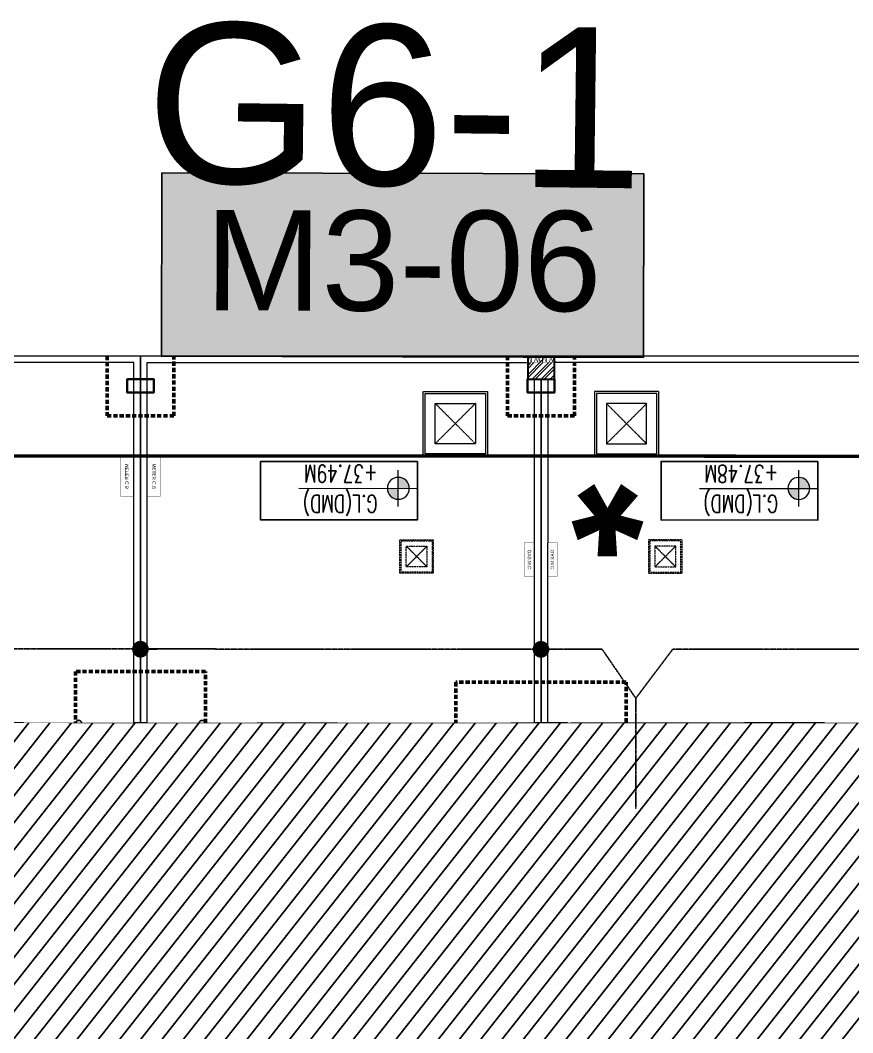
# Model space of a CAD drawing. Header units: centimetres. Extents: x -6122352 to 4157695, y -1694241 to 1947892.
# Drawn here: x 115409 to 127880, y -160902 to -145746 of the extents above; entities that cross this region are included whole.
import ezdxf
from ezdxf.enums import TextEntityAlignment as Align
from ezdxf.xclip import XClip

# ---------------------------------------------------------------- set-up
doc = ezdxf.new("R2010")
doc.units = ezdxf.units.CM
doc.header["$MEASUREMENT"] = 0
doc.header["$XCLIPFRAME"] = 2
for name, pattern in [('23585-XR-AR-END-SETTING OUT PLAN$0$HIDDEN', [0.375, 0.25, -0.125]), ('DASHED2', [0.375, 0.25, -0.125]), ('XR-AR-END-SETTING OUT PLAN$0$23261-XR-AR-SI-GF$0$HIDDEN', [0.375, 0.25, -0.125]), ('XR-AR-MID-SETTING OUT FOR MASTER$0$23585-XR-AR-MID-GROUND FLOOR$0$23261-XR-AR-SI-GF$0$HIDDEN', [0.375, 0.25, -0.125]), ('XR-AR-MID-SETTING OUT FOR MASTER$0$23585-XR-AR-MID-GROUND FLOOR$0$945-4P-1-101-GROUND FLOOR PLAN$0$XR-MIDDLE-GROUND FLOOR PLAN$0$HIDDEN', [9.525, 6.35, -3.175]), ('XR-AR-MID-SETTING OUT FOR MASTER$0$23585-XR-AR-MID-GROUND FLOOR$0$945-4P-1-101-GROUND FLOOR PLAN$0$XR-MIDDLE-GROUND FLOOR PLAN$0$HIDDEN2', [0.1875, 0.125, -0.0625])]:
    doc.linetypes.add(name, pattern=pattern)
doc.layers.add('08-Compound Wall-4', color=7, linetype='Continuous', lineweight=25, true_color=0xff4405)
for name, color, linetype, lineweight in [('23585-XR-AR-102-6P-GF$0$A-FLOR-XREF', 7, 'Continuous', 9), ('23585-XR-AR-DAMAC PLOT LIMITS$0$1-Mid units', 41, 'Continuous', 5), ('23585-XR-AR-END-SETTING OUT PLAN$0$A-FLOR-UNDR', 8, '23585-XR-AR-END-SETTING OUT PLAN$0$HIDDEN', 5), ('23585-XR-AR-MID-ANNO-GF$0$945-4P-1-101-GROUND FLOOR PLAN$0$XR-MIDDLE-GROUND FLOOR PLAN$0$XR-MIDDLE-GROUND FLOOR PLAN$0$-DR-RW', 6, 'Continuous', 5), ('23585-XR-AR-MID-ANNO-GF$0$945-4P-1-101-GROUND FLOOR PLAN$0$XR-MIDDLE-GROUND FLOOR PLAN$0$XR-MIDDLE-GROUND FLOOR PLAN$0$S-ANNO-TXT', 3, 'Continuous', 25), ('23585-XR-AR-WATER METER$0$A-WALL', 7, 'Continuous', 30), ('23585-XR-AR-WATER METER$0$A-WALL-PATT', 8, 'Continuous', 5), ('23585-XR-AR-WATER METER$0$XR-END-GROUND FLOOR PLAN$0$XR-END-GROUND FLOOR PLAN$0$A-FLOR-PATT_EXT', 8, 'Continuous', 5), ('23585-XR-AR-WATER METER$0$XR-END-GROUND FLOOR PLAN$0$XR-MIDDLE TYPE 2-GROUND FLOOR PLAN$0$XR-MIDDLE-GROUND FLOOR PLAN$0$-DR-RW', 6, 'Continuous', 5), ('23585-XR-AR-WATER METER$0$XR-END-GROUND FLOOR PLAN$0$XR-MIDDLE TYPE 2-GROUND FLOOR PLAN$0$XR-MIDDLE-GROUND FLOOR PLAN$0$S-ANNO-TXT', 3, 'Continuous', 25), ('@ Foundations', 4, 'DASHED2', 50), ('A-ANNO-TEXT', 3, 'Continuous', 25), ('XR-AR-MID-SETTING OUT FOR MASTER$0$23585-XR-AR-MID-GROUND FLOOR$0$$A-GLAZ-WNDO', 232, 'Continuous', 9), ('XR-AR-MID-SETTING OUT FOR MASTER$0$23585-XR-AR-MID-GROUND FLOOR$0$$A-WALL', 1, 'Continuous', 5), ('XR-AR-MID-SETTING OUT FOR MASTER$0$23585-XR-AR-MID-GROUND FLOOR$0$A-DOOR', 31, 'Continuous', 5), ('XR-AR-MID-SETTING OUT FOR MASTER$0$23585-XR-AR-MID-GROUND FLOOR$0$A-DOOR-FULL', 1, 'Continuous', 9), ('XR-AR-MID-SETTING OUT FOR MASTER$0$23585-XR-AR-MID-GROUND FLOOR$0$A-FLOR-OVHD', 9, 'XR-AR-MID-SETTING OUT FOR MASTER$0$23585-XR-AR-MID-GROUND FLOOR$0$23261-XR-AR-SI-GF$0$HIDDEN', 15), ('XR-AR-MID-SETTING OUT FOR MASTER$0$23585-XR-AR-MID-GROUND FLOOR$0$A-FLOR-PATT', 8, 'Continuous', 5), ('XR-AR-MID-SETTING OUT FOR MASTER$0$23585-XR-AR-MID-GROUND FLOOR$0$A-GLAZ-SILL', 8, 'Continuous', 5), ('XR-AR-MID-SETTING OUT FOR MASTER$0$23585-XR-AR-MID-GROUND FLOOR$0$A-GLAZ-WNDO', 232, 'Continuous', 9), ('XR-AR-MID-SETTING OUT FOR MASTER$0$23585-XR-AR-MID-GROUND FLOOR$0$A-WALL', 7, 'Continuous', 30), ('XR-AR-MID-SETTING OUT FOR MASTER$0$23585-XR-AR-MID-GROUND FLOOR$0$A-WALL-FNSH', 9, 'Continuous', 5), ('XR-AR-MID-SETTING OUT FOR MASTER$0$23585-XR-AR-MID-GROUND FLOOR$0$S-COLS', 51, 'Continuous', 40), ('XREF1$0$36-TAGLVL', 23, 'Continuous', 9)]:
    doc.layers.add(name, color=color, linetype=linetype, lineweight=lineweight)
for name, color, linetype in [('23585-XR-AR-BOUNDARY WALLS AND SETBACKS$0$setback', 7, 'XR-AR-END-SETTING OUT PLAN$0$23261-XR-AR-SI-GF$0$HIDDEN'), ('23585-XR-AR-MID-ANNO-GF$0$945-4P-1-101-GROUND FLOOR PLAN$0$XR-MIDDLE-GROUND FLOOR PLAN$0$XR-MIDDLE-GROUND FLOOR PLAN$0$-LPG-CABINET', 6, 'Continuous'), ('@MI-MEP', 7, 'Continuous'), ('@MI-REF LAYER', 7, 'Continuous'), ('B_TH_4', 7, 'Continuous'), ('XR-AR-MID-SETTING OUT FOR MASTER$0$23585-XR-AR-MID-GROUND FLOOR$0$A-Flor-Strs', 1, 'Continuous'), ('XR-AR-MID-SETTING OUT FOR MASTER$0$23585-XR-AR-MID-GROUND FLOOR$0$GS-HATCH-FLOOR TILE', 251, 'Continuous'), ('XREF1$0$S-LEVELS', 2, 'Continuous'), ('XREF1$0$TYPICAL NEW PROFILE', 3, 'Continuous')]:
    doc.layers.add(name, color=color, linetype=linetype)
doc.styles.add('23585-XR-AR-MALDIVE-3$0$Arial', font='arialbd.ttf')
doc.styles.add('23585-XR-AR-MID-ANNO-GF$0$SDC-TEXT', font='arial.ttf')
doc.styles.add('23585-XR-AR-WATER METER$0$XR-END-GROUND FLOOR PLAN$0$XR-MIDDLE TYPE 2-GROUND FLOOR PLAN$0$XR-MIDDLE-GROUND FLOOR PLAN$0$Arial_1', font='arial.ttf', dxfattribs={"height": 0.002951})
doc.styles.add('Arial', font='arialbd.ttf')
doc.styles.add('XR-MASTER PLAN MYKONOS WITH COORDINATES$0$MASTER PLAN (NICE 1-2)$0$Standard', font='arial.ttf')
doc.styles.add('XREF1$0$DLT_TEXT', font='romans.shx', dxfattribs={"width": 0.7})

# ---------------------------------------------------------------- blocks, each defined once
blk = doc.blocks.new('23585-XR-AR-BOUNDARY WALLS AND SETBACKS')
at = {"layer": '23585-XR-AR-BOUNDARY WALLS AND SETBACKS$0$setback', "ltscale": 40, "const_width": 0.05}
blk.add_lwpolyline([(496589.325, 2768858.303), (496574.947, 2768871.477), (496579.102, 2768876.011), (496583.155, 2768880.435), (496587.209, 2768884.859), (496591.262, 2768889.282), (496595.316, 2768893.706), (496599.469, 2768898.239), (496613.846, 2768885.065), (496609.693, 2768880.533), (496605.639, 2768876.109), (496601.586, 2768871.685), (496597.533, 2768867.261), (496593.479, 2768862.838), (496589.325, 2768858.303)], dxfattribs=at)
blk = doc.blocks.new('A$C9d9485f6')
at = {"layer": 'A-ANNO-TEXT', "rotation": 312.4881850805905}
blk.add_blockref('23585-XR-AR-BOUNDARY WALLS AND SETBACKS', (-2377088.535, -1504219.252), dxfattribs=at)
blk = doc.blocks.new('23585-XR-AR-DAMAC PLOT LIMITS')
at = {"layer": '23585-XR-AR-DAMAC PLOT LIMITS$0$1-Mid units', "color": 251, "true_color": 0x636466}
for points in [[(496603.798, 2768869.659), (496586.103, 2768885.872), (496590.156, 2768890.296), (496607.851, 2768874.082)], [(496599.745, 2768865.235), (496582.049, 2768881.448), (496586.103, 2768885.872), (496603.798, 2768869.659)], [(496595.691, 2768860.811), (496577.996, 2768877.024), (496582.049, 2768881.448), (496599.745, 2768865.235)]]:
    blk.add_lwpolyline(points, close=True, dxfattribs=at)
blk = doc.blocks.new('A$Cf093b529')
at = {"layer": 'A-ANNO-TEXT'}
blk.add_blockref('23585-XR-AR-DAMAC PLOT LIMITS', (-495391.99, -2768603.442), dxfattribs=at)
blk = doc.blocks.new('A$C55710cd0')
at = {"color": 1, "true_color": 0xeb0000, "const_width": 0.008}
blk.add_lwpolyline([(42.298, -24), (33.148, -24), (27.148, -24), (21.148, -24), (15.148, -24), (9.148, -24), (0.001, -24), (0, 0), (9.148, 0), (15.148, 0), (21.148, 0), (27.148, 0), (33.148, 0), (42.298, 0)], close=True, dxfattribs=at)
blk = doc.blocks.new('XR-AR-MID-SETTING OUT FOR MASTER$0$23585-XR-AR-MID-GROUND FLOOR$0$945-4P-1-101-GROUND FLOOR PLAN$0$XR-MIDDLE-CAR PARK HATCH')
at = {"layer": 'XR-AR-MID-SETTING OUT FOR MASTER$0$23585-XR-AR-MID-GROUND FLOOR$0$A-FLOR-PATT'}
blk.add_lwpolyline([(9250, 100), (9250, 5500), (15050, 5503), (15050, 100)], close=True, dxfattribs=at)
blk = doc.blocks.new('*U130')
for points in [[(91, 0), (41, 0), (41, 1021), (91, 1021)], [(0, 0), (38, 0), (38, -50), (50, -50), (50, -122), (0, -122)], [(1100, 0), (1062, 0), (1062, -50), (1050, -50), (1050, -122), (1100, -122)]]:
    blk.add_lwpolyline(points, close=True)
at = {"color": 8, "linetype": 'XR-AR-MID-SETTING OUT FOR MASTER$0$23585-XR-AR-MID-GROUND FLOOR$0$945-4P-1-101-GROUND FLOOR PLAN$0$XR-MIDDLE-GROUND FLOOR PLAN$0$HIDDEN2'}
blk.add_arc((41, 0), 1021, 0, 90, dxfattribs=at)
at = {"layer": 'XR-AR-MID-SETTING OUT FOR MASTER$0$23585-XR-AR-MID-GROUND FLOOR$0$A-GLAZ-SILL', "linetype": 'XR-AR-MID-SETTING OUT FOR MASTER$0$23585-XR-AR-MID-GROUND FLOOR$0$945-4P-1-101-GROUND FLOOR PLAN$0$XR-MIDDLE-GROUND FLOOR PLAN$0$HIDDEN2', "ltscale": 3}
blk.add_lwpolyline([(0, 0), (1100, 0), (1100, -122), (0, -122)], close=True, dxfattribs=at)
blk = doc.blocks.new('*U27')
for points in [[(91, 0), (41, 0), (41, 1021), (91, 1021)], [(0, 0), (38, 0), (38, -50), (50, -50), (50, -250), (0, -250)], [(1100, 0), (1062, 0), (1062, -50), (1050, -50), (1050, -250), (1100, -250)]]:
    blk.add_lwpolyline(points, close=True)
at = {"color": 8, "linetype": 'XR-AR-MID-SETTING OUT FOR MASTER$0$23585-XR-AR-MID-GROUND FLOOR$0$945-4P-1-101-GROUND FLOOR PLAN$0$XR-MIDDLE-GROUND FLOOR PLAN$0$HIDDEN2'}
blk.add_arc((41, 0), 1021, 0, 90, dxfattribs=at)
at = {"layer": 'XR-AR-MID-SETTING OUT FOR MASTER$0$23585-XR-AR-MID-GROUND FLOOR$0$A-GLAZ-SILL', "linetype": 'XR-AR-MID-SETTING OUT FOR MASTER$0$23585-XR-AR-MID-GROUND FLOOR$0$945-4P-1-101-GROUND FLOOR PLAN$0$XR-MIDDLE-GROUND FLOOR PLAN$0$HIDDEN2', "ltscale": 3}
blk.add_lwpolyline([(0, 0), (1100, 0), (1100, -250), (0, -250)], close=True, dxfattribs=at)
blk = doc.blocks.new('XR-AR-MID-SETTING OUT FOR MASTER$0$23585-XR-AR-MID-GROUND FLOOR$0$945-4P-1-101-GROUND FLOOR PLAN$0$XR-MIDDLE-GROUND FLOOR PLAN$0$A$C70344426')
at = {"layer": 'XR-AR-MID-SETTING OUT FOR MASTER$0$23585-XR-AR-MID-GROUND FLOOR$0$A-GLAZ-SILL'}
blk.add_line((0.25, 2.65), (0.25, 0), dxfattribs=at)
at = {"layer": 'XR-AR-MID-SETTING OUT FOR MASTER$0$23585-XR-AR-MID-GROUND FLOOR$0$A-GLAZ-WNDO'}
for p, q in [((0, 2.65), (0, 2.6)), ((0, 2.65), (0.25, 2.65)), ((0, 2.6), (0.15, 2.6)), ((0.15, 2.6), (0.15, 2.65)), ((0.15, 2.6), (0.15, 0)), ((0, 1.8), (0, 1.75)), ((0.15, 1.8), (0, 1.8)), ((0, 1.75), (0.15, 1.75)), ((0.15, 1.75), (0.15, 1.8)), ((0, 0.9), (0, 0.85)), ((0.15, 0.9), (0, 0.9)), ((0, 0.85), (0.15, 0.85)), ((0, 0.85), (0, 0.05)), ((0.15, 0.85), (0.15, 0.9)), ((0.15, 0.05), (0, 0.05)), ((0, 0), (0, 0.05)), ((0.15, 0), (0.15, 0.05)), ((0.25, 0), (0, 0))]:
    blk.add_line(p, q, dxfattribs=at)
blk.add_lwpolyline([(0.05, 1.8), (0.05, 2.6), (0, 2.6), (0, 0.9), (0.05, 0.9), (0.05, 1.75)], dxfattribs=at)
blk.add_lwpolyline([(0, 0.85), (0, 0.05), (0.05, 0.05), (0.05, 0.85)], close=True, dxfattribs=at)
blk = doc.blocks.new('*U28')
for points in [[(0, 70), (38, 70), (38, 120), (50, 120), (50, 180), (0, 180)], [(1100, 70), (1062, 70), (1062, 120), (1050, 120), (1050, 180), (1100, 180)], [(91, 70), (41, 70), (41, -951), (91, -951)]]:
    blk.add_lwpolyline(points, close=True)
at = {"color": 8, "linetype": 'XR-AR-MID-SETTING OUT FOR MASTER$0$23585-XR-AR-MID-GROUND FLOOR$0$945-4P-1-101-GROUND FLOOR PLAN$0$XR-MIDDLE-GROUND FLOOR PLAN$0$HIDDEN2'}
blk.add_arc((41, 70), 1021, 270, 0, dxfattribs=at)
at = {"layer": 'XR-AR-MID-SETTING OUT FOR MASTER$0$23585-XR-AR-MID-GROUND FLOOR$0$A-GLAZ-SILL', "linetype": 'XR-AR-MID-SETTING OUT FOR MASTER$0$23585-XR-AR-MID-GROUND FLOOR$0$945-4P-1-101-GROUND FLOOR PLAN$0$XR-MIDDLE-GROUND FLOOR PLAN$0$HIDDEN2', "ltscale": 3}
blk.add_lwpolyline([(0, 70), (1100, 70), (1100, 180), (0, 180)], close=True, dxfattribs=at)
blk = doc.blocks.new('XR-AR-MID-SETTING OUT FOR MASTER$0$23585-XR-AR-MID-GROUND FLOOR$0$945-4P-1-101-GROUND FLOOR PLAN$0$XR-MIDDLE-GROUND FLOOR PLAN$0$A$C2DB306E2')
at = {"layer": 'XR-AR-MID-SETTING OUT FOR MASTER$0$23585-XR-AR-MID-GROUND FLOOR$0$A-DOOR-FULL'}
for p, q in [((0.15, 1.25), (0.05, 1.25)), ((0.05, 1.25), (0.05, 1.2)), ((0.15, 1.2), (0.15, 1.25)), ((0.05, 1.2), (0.15, 1.2)), ((0, 0.8), (0, 0)), ((0, 0.8), (0.04, 0.8)), ((0.04, 0.8), (0.04, 0)), ((0.05, 0.35), (0.05, 0.4)), ((0.05, 0.4), (0.15, 0.4)), ((0.15, 0.35), (0.05, 0.35)), ((0.15, 0.4), (0.15, 0.35)), ((0, 0), (0.04, 0))]:
    blk.add_line(p, q, dxfattribs=at)
at = {"layer": 'XR-AR-MID-SETTING OUT FOR MASTER$0$23585-XR-AR-MID-GROUND FLOOR$0$A-GLAZ-SILL', "linetype": 'XR-AR-MID-SETTING OUT FOR MASTER$0$23585-XR-AR-MID-GROUND FLOOR$0$945-4P-1-101-GROUND FLOOR PLAN$0$XR-MIDDLE-GROUND FLOOR PLAN$0$HIDDEN2', "ltscale": 3}
for p, q in [((0.05, 1.2), (0.05, 0.4)), ((0.15, 1.2), (0.15, 0.4))]:
    blk.add_line(p, q, dxfattribs=at)
blk = doc.blocks.new('XR-AR-MID-SETTING OUT FOR MASTER$0$23585-XR-AR-MID-GROUND FLOOR$0$945-4P-1-101-GROUND FLOOR PLAN$0$XR-MIDDLE-GROUND FLOOR PLAN$0$WRFWF')
at = {"layer": 'XR-AR-MID-SETTING OUT FOR MASTER$0$23585-XR-AR-MID-GROUND FLOOR$0$A-FLOR-OVHD', "linetype": 'XR-AR-MID-SETTING OUT FOR MASTER$0$23585-XR-AR-MID-GROUND FLOOR$0$945-4P-1-101-GROUND FLOOR PLAN$0$XR-MIDDLE-GROUND FLOOR PLAN$0$HIDDEN', "ltscale": 0.1}
for p, q in [((9250, 14090), (9250, 9909)), ((10350, 14089), (9250, 14089)), ((10350, 13809), (9250, 13809)), ((10350, 13529), (9250, 13529)), ((10350, 13249), (9250, 13249)), ((10350, 12969), (9250, 12969)), ((10350, 12689), (9250, 12689)), ((10350, 12409), (9250, 12409)), ((10350, 12129), (9250, 12129)), ((10350, 11849), (9250, 11849)), ((10350, 11569), (9250, 11569)), ((10350, 11289), (9250, 11289)), ((10350, 11009), (9250, 11009)), ((10350, 11009), (10350, 9909)), ((10350, 9909), (9250, 9909))]:
    blk.add_line(p, q, dxfattribs=at)
blk.add_lwpolyline([(10350, 14370), (10350, 11009)], dxfattribs=at)
blk = doc.blocks.new('*U26')
at = {"color": 0, "linetype": 'ByBlock'}
blk.add_line((0, 300), (0, 0), dxfattribs=at)
at = {"color": 0, "linetype": 'ByBlock', "const_width": 15}
blk.add_lwpolyline([(195, 188), (0, 300), (-195, 188)], dxfattribs=at)
blk.add_circle((0, 0), 45)
blk = doc.blocks.new('XR-AR-MID-SETTING OUT FOR MASTER$0$23585-XR-AR-MID-GROUND FLOOR$0$A$C08698786')
at = {"layer": 'XR-AR-MID-SETTING OUT FOR MASTER$0$23585-XR-AR-MID-GROUND FLOOR$0$S-COLS', "color": 252, "lineweight": 30}
for points in [[(5900, 11147), (5900, 9747), (6100, 9747), (6100, 11147)], [(-100, 9157), (-100, 7757), (100, 7757), (100, 9157)], [(-100, 6700), (-100, 5500), (100, 5500), (100, 6700)], [(5900, 6500), (5900, 5500), (6100, 5500), (6100, 6500)], [(-200, 550), (200, 550), (200, 350), (-200, 350)], [(5800, 550), (6200, 550), (6200, 350), (5800, 350)]]:
    blk.add_lwpolyline(points, close=True, dxfattribs=at)
blk = doc.blocks.new('23585-XR-AR-END-SETTING OUT PLAN$0$MH-800')
at = {"ltscale": 5}
for p, q in [((-294, -651), (306, -51)), ((-294, -51), (306, -651))]:
    blk.add_line(p, q, dxfattribs=at)
for points in [[(-477, 132), (-477, -833), (488, -833), (488, 132)], [(-444, 99), (-444, -801), (456, -801), (456, 99)], [(-294, -51), (-294, -651), (306, -651), (306, -51)]]:
    blk.add_lwpolyline(points, close=True, dxfattribs=at)
blk = doc.blocks.new('XR-AR-MID-SETTING OUT FOR MASTER')
at = {"layer": '23585-XR-AR-MID-ANNO-GF$0$945-4P-1-101-GROUND FLOOR PLAN$0$XR-MIDDLE-GROUND FLOOR PLAN$0$XR-MIDDLE-GROUND FLOOR PLAN$0$-DR-RW', "ltscale": 100, "const_width": 5}
blk.add_lwpolyline([(5900, 1500), (5700, 1500), (5700, 2100), (5900, 2100)], close=True, dxfattribs=at)
at = {"layer": '23585-XR-AR-MID-ANNO-GF$0$945-4P-1-101-GROUND FLOOR PLAN$0$XR-MIDDLE-GROUND FLOOR PLAN$0$XR-MIDDLE-GROUND FLOOR PLAN$0$-LPG-CABINET', "ltscale": 100, "const_width": 5}
blk.add_lwpolyline([(250, 3300), (250, 2800), (100, 2800), (100, 3300)], close=True, dxfattribs=at)
at = {"layer": 'XR-AR-MID-SETTING OUT FOR MASTER$0$23585-XR-AR-MID-GROUND FLOOR$0$A-Flor-Strs', "color": 8}
for p, q in [((5900, 5803), (4250, 5803)), ((5900, 5503), (4250, 5503))]:
    blk.add_line(p, q, dxfattribs=at)
at = {"layer": 'XR-AR-MID-SETTING OUT FOR MASTER$0$23585-XR-AR-MID-GROUND FLOOR$0$A-WALL', "color": 8}
for points in [[(100, 19473), (-100, 19473), (-100, 5500), (100, 5500), (100, 8850), (1100, 8850), (1100, 8950), (100, 8950), (100, 10950), (2100, 10950), (2100, 9950), (2200, 9950), (2200, 11150), (2100, 11150), (2100, 11050), (100, 11050)], [(5900, 19473), (6100, 19473), (6100, 5500), (5900, 5500), (5900, 14853), (5500, 14853), (5500, 14953), (5900, 14953)], [(4250, 5500), (3050, 5500), (3050, 5750), (4000, 5750), (4000, 8850), (3300, 8850), (3300, 8950), (3400, 8950), (3400, 9928), (3650, 9928), (3650, 9100), (4250, 9100)], [(2100, 8950), (2100, 9050), (2200, 9050), (2200, 8950), (2300, 8950), (2300, 8850), (2000, 8850), (2000, 8950)], [(100, 5750), (400, 5750), (400, 5500), (100, 5500)]]:
    blk.add_lwpolyline(points, close=True, dxfattribs=at)
at = {"layer": 'XR-AR-MID-SETTING OUT FOR MASTER$0$23585-XR-AR-MID-GROUND FLOOR$0$A-WALL-FNSH', "color": 8}
for points in [[(2080, 10930), (120, 10930), (120, 8973), (1100, 8973), (1100, 8953)], [(2100, 9950), (2080, 9950), (2080, 10930)]]:
    blk.add_lwpolyline(points, dxfattribs=at)
at = {"layer": '08-Compound Wall-4', "ltscale": 100}
blk.add_blockref('XR-AR-MID-SETTING OUT FOR MASTER$0$23585-XR-AR-MID-GROUND FLOOR$0$945-4P-1-101-GROUND FLOOR PLAN$0$XR-MIDDLE-CAR PARK HATCH', (-9150, 0), dxfattribs=at)
at = {"layer": '23585-XR-AR-END-SETTING OUT PLAN$0$A-FLOR-UNDR', "color": 8, "ltscale": 100, "xscale": -0.5182770836547854, "yscale": 0.5182770836547854, "zscale": 0.5182770836547854, "rotation": 270.0000009865863}
blk.add_blockref('23585-XR-AR-END-SETTING OUT PLAN$0$MH-800', (2045, 3001, 0), dxfattribs=at)
at = {"layer": '23585-XR-AR-END-SETTING OUT PLAN$0$A-FLOR-UNDR', "color": 8, "ltscale": 100, "xscale": -1, "rotation": 270.0000009865863}
blk.add_blockref('23585-XR-AR-END-SETTING OUT PLAN$0$MH-800', (1634, 1009), dxfattribs=at)
at = {"layer": 'XR-AR-MID-SETTING OUT FOR MASTER$0$23585-XR-AR-MID-GROUND FLOOR$0$$A-GLAZ-WNDO', "color": 8, "xscale": -1000.000000000001, "yscale": 1000.000000000001, "zscale": 1000.000000000001, "rotation": 270}
blk.add_blockref('XR-AR-MID-SETTING OUT FOR MASTER$0$23585-XR-AR-MID-GROUND FLOOR$0$945-4P-1-101-GROUND FLOOR PLAN$0$XR-MIDDLE-GROUND FLOOR PLAN$0$A$C70344426', (400, 5500), dxfattribs=at)
at = {"layer": 'XR-AR-MID-SETTING OUT FOR MASTER$0$23585-XR-AR-MID-GROUND FLOOR$0$$A-WALL', "color": 8}
blk.add_blockref('XR-AR-MID-SETTING OUT FOR MASTER$0$23585-XR-AR-MID-GROUND FLOOR$0$945-4P-1-101-GROUND FLOOR PLAN$0$XR-MIDDLE-GROUND FLOOR PLAN$0$WRFWF', (-9150, -797), dxfattribs=at)
at = {"layer": 'XR-AR-MID-SETTING OUT FOR MASTER$0$23585-XR-AR-MID-GROUND FLOOR$0$A-DOOR', "color": 8, "xscale": -1000.000000000001, "yscale": 1000.000000000001, "zscale": 1000.000000000001, "rotation": 270}
blk.add_blockref('XR-AR-MID-SETTING OUT FOR MASTER$0$23585-XR-AR-MID-GROUND FLOOR$0$945-4P-1-101-GROUND FLOOR PLAN$0$XR-MIDDLE-GROUND FLOOR PLAN$0$A$C2DB306E2', (750, 8800), dxfattribs=at)
at = {"layer": 'XR-AR-MID-SETTING OUT FOR MASTER$0$23585-XR-AR-MID-GROUND FLOOR$0$A-DOOR-FULL', "color": 8, "rotation": 90}
blk.add_blockref('*U27', (3400, 9928), dxfattribs=at)
at = {"layer": 'XR-AR-MID-SETTING OUT FOR MASTER$0$23585-XR-AR-MID-GROUND FLOOR$0$A-DOOR-FULL', "color": 8, "xscale": 0.8181820445283869, "yscale": 0.8181820445283869, "zscale": 0.8181820445283869, "rotation": 90}
blk.add_blockref('*U130', (2100, 9050), dxfattribs=at)
at = {"layer": 'XR-AR-MID-SETTING OUT FOR MASTER$0$23585-XR-AR-MID-GROUND FLOOR$0$A-DOOR-FULL', "color": 8, "xscale": -0.909090909090913, "yscale": 0.909090909090913, "zscale": 0.909090909090913}
blk.add_blockref('*U28', (3300, 8786), dxfattribs=at)
at = {"layer": 'XR-AR-MID-SETTING OUT FOR MASTER$0$23585-XR-AR-MID-GROUND FLOOR$0$A-Flor-Strs', "color": 8}
blk.add_blockref('*U26', (5075, 5502), dxfattribs=at)
at = {"layer": 'XR-AR-MID-SETTING OUT FOR MASTER$0$23585-XR-AR-MID-GROUND FLOOR$0$GS-HATCH-FLOOR TILE', "color": 8}
blk.add_blockref('XR-AR-MID-SETTING OUT FOR MASTER$0$23585-XR-AR-MID-GROUND FLOOR$0$A$C08698786', (0, 0), dxfattribs=at)
at = {"layer": '23585-XR-AR-MID-ANNO-GF$0$945-4P-1-101-GROUND FLOOR PLAN$0$XR-MIDDLE-GROUND FLOOR PLAN$0$XR-MIDDLE-GROUND FLOOR PLAN$0$S-ANNO-TXT', "color": 3, "style": '23585-XR-AR-MID-ANNO-GF$0$SDC-TEXT'}
for s, p in [('GAS.M.C', (172, 3050)), ('METER C.B', (5796, 1803))]:
    blk.add_text(s, height=50, rotation=90, dxfattribs=at).set_placement(p, align=Align.MIDDLE)
blk = doc.blocks.new('MID UNIT')
at = {"xscale": 0.001, "yscale": 0.001, "zscale": 0.001}
blk.add_blockref('XR-AR-MID-SETTING OUT FOR MASTER', (0, 0), dxfattribs=at)
blk = doc.blocks.new('TH_4')
at = {"xscale": -1}
for p in [(495814.305, 2769130.514), (495826.305, 2769130.514)]:
    blk.add_blockref('MID UNIT', p, dxfattribs=at)
blk.add_blockref('MID UNIT', (495814.305, 2769130.514))
at = {"insert": (495813.305, 2769133.514), "char_height": 2, "attachment_point": 2, "style": 'Arial'}
blk.add_mtext('\\pxqc;*', dxfattribs=at)
blk = doc.blocks.new('23585-XR-AR-WATER METER')
blk.add_wipeout([(-200, 0), (200, 0), (200, 350), (-200, 350)])
at = {"layer": '23585-XR-AR-WATER METER$0$A-WALL-PATT'}
h = blk.add_hatch(dxfattribs=at)
h.set_pattern_fill('ANSI32', color=252, scale=10)
h.set_pattern_definition([(45, (-9150, -4e-08), (-67.3519, 67.3519), []), (45, (-9105.1, -4e-08), (-67.3519, 67.3519), [])])
h.paths.add_polyline_path([(-200, 350), (-200, 100), (-25, 100), (-25, 0), (25, 0), (25, 100), (200, 100), (200, 350)])
at = {"layer": '23585-XR-AR-WATER METER$0$A-WALL'}
blk.add_lwpolyline([(-200, 0), (200, 0), (200, 350), (-200, 350)], close=True, dxfattribs=at)
at = {"layer": '23585-XR-AR-WATER METER$0$XR-END-GROUND FLOOR PLAN$0$XR-END-GROUND FLOOR PLAN$0$A-FLOR-PATT_EXT'}
blk.add_line((100, 0), (-100, 0), dxfattribs=at)
at = {"layer": '23585-XR-AR-WATER METER$0$XR-END-GROUND FLOOR PLAN$0$XR-MIDDLE TYPE 2-GROUND FLOOR PLAN$0$XR-MIDDLE-GROUND FLOOR PLAN$0$-DR-RW', "ltscale": 100, "const_width": 5}
for points in [[(-200, 0), (-200, 100), (-25, 100), (-25, 0)], [(25, 0), (25, 100), (200, 100), (200, 0)]]:
    blk.add_lwpolyline(points, close=True, dxfattribs=at)
at = {"layer": '23585-XR-AR-WATER METER$0$XR-END-GROUND FLOOR PLAN$0$XR-MIDDLE TYPE 2-GROUND FLOOR PLAN$0$XR-MIDDLE-GROUND FLOOR PLAN$0$S-ANNO-TXT', "style": '23585-XR-AR-WATER METER$0$XR-END-GROUND FLOOR PLAN$0$XR-MIDDLE TYPE 2-GROUND FLOOR PLAN$0$XR-MIDDLE-GROUND FLOOR PLAN$0$Arial_1', "width": 0.8}
for p in [(-112, 52), (113, 52)]:
    blk.add_text('W.M', height=75, dxfattribs=at).set_placement(p, align=Align.MIDDLE)
blk = doc.blocks.new('23585-XR-AR-MALDIVE-3$0$TH_4')
at = {"layer": 'B_TH_4', "xscale": 1.000039184446315, "yscale": 1.000039184446315, "zscale": 1.000039184446315}
blk.add_blockref('TH_4', (-19.427, -108.507), dxfattribs=at)
at = {"layer": '@ Foundations', "linetype": 'DASHED2', "ltscale": 0.25}
for points in [[(495819.13, 2769139.687), (495821.48, 2769139.687), (495821.48, 2769142.637), (495819.13, 2769142.637)], [(495813.03, 2769135.4), (495815.58, 2769135.4), (495815.58, 2769140.5), (495813.03, 2769140.5)], [(495819.33, 2769135.24), (495821.28, 2769135.24), (495821.28, 2769137.79), (495819.33, 2769137.79)]]:
    blk.add_lwpolyline(points, close=True, dxfattribs=at)
at = {"layer": '@ Foundations', "linetype": 'DASHED2', "ltscale": 0.25, "elevation": 0}
blk.add_lwpolyline([(495820.806, 2769131.414), (495819.805, 2769131.414), (495819.805, 2769130.514), (495820.806, 2769130.514)], close=True, dxfattribs=at)
at = {"layer": '23585-XR-AR-102-6P-GF$0$A-FLOR-XREF', "xscale": 0.001, "yscale": 0.001, "zscale": 0.001}
blk.add_blockref('23585-XR-AR-WATER METER', (495814.305, 2769130.514), dxfattribs=at)
at = {"layer": '@ Foundations', "linetype": 'DASHED2', "ltscale": 0.25, "elevation": 0}
blk.add_lwpolyline([(495814.806, 2769131.414), (495813.805, 2769131.414), (495813.805, 2769130.514), (495814.806, 2769130.514)], close=True, dxfattribs=at)
blk = doc.blocks.new('_Dot')
at = {"color": 0, "linetype": 'ByBlock', "lineweight": -2}
blk.add_line((-0.5, 0), (-1, 0), dxfattribs=at)
at = {"color": 0, "linetype": 'ByBlock', "const_width": 0.5}
blk.add_lwpolyline([(-0.25, 0, 1), (0.25, 0, 1)], format="xyb", close=True, dxfattribs=at)
blk = doc.blocks.new('XREF1$0$LVL  ATTR')
at = {"color": 7}
blk.add_wipeout([(-0.337, 0.384), (1.897, 0.384), (1.897, -0.45), (-0.337, -0.45)], dxfattribs=at)
at = {"layer": 'XREF1$0$36-TAGLVL', "extrusion": (-4.88814e-07, 1.40652e-17, 1)}
h = blk.add_hatch(color=252, dxfattribs=at)
h.paths.add_polyline_path([(-0.065, 0.156, 0.414214), (-0.222, 0), (-0.065, 0)])
h.paths.add_polyline_path([(0.091, 0), (-0.065, 0), (-0.065, -0.156, 0.414214)])
for p, q in [((-0.065, -0.26), (-0.065, 0.26)), ((1.351, 0, 0), (-0.325, 0, 0))]:
    blk.add_line(p, q, dxfattribs=at)
blk.add_circle((-0.065, 0, 0), 0.156, dxfattribs=at)
at = {"layer": 'XREF1$0$S-LEVELS', "color": 1}
blk.add_lwpolyline([(-0.337, 0.384), (1.897, 0.384), (1.897, -0.45), (-0.337, -0.45)], close=True, dxfattribs=at)
at = {"layer": 'XREF1$0$TYPICAL NEW PROFILE', "color": 3, "style": 'XREF1$0$DLT_TEXT', "width": 0.7}
for tag, p in [('+0.00M', (0.241, 0.067, 0)), ('S.S.L', (0.241, -0.345, 0))]:
    blk.add_attdef(tag, p, '', height=0.25, dxfattribs=at)
blk = doc.blocks.new('A$C02a1aede')
at = {"color": 1, "true_color": 0xeb0000, "const_width": 0.008}
blk.add_lwpolyline([(42.298, -24), (33.148, -24), (27.148, -24), (21.148, -24), (15.148, -24), (9.148, -24), (0.001, -24), (0, 0), (9.148, 0), (15.148, 0), (21.148, 0), (27.148, 0), (33.148, 0), (42.298, 0)], close=True, dxfattribs=at)

msp = doc.modelspace()

# ---------------------------------------------------------------- block references
at = {"layer": '@MI-MEP', "color": 10, "xscale": 1000, "yscale": 1000, "zscale": 1000, "rotation": 179.9905142653792}
msp.add_blockref('A$C55710cd0', (144354.53774, -174774.35951), dxfattribs=at)
at = {"layer": '@MI-REF LAYER', "xscale": 1000, "yscale": 1000, "zscale": 1000}
msp.add_blockref('A$C9d9485f6', (-23958.95046, 48155.57226), dxfattribs=at)
at = {"layer": '@MI-REF LAYER', "xscale": 1000, "yscale": 1000, "zscale": 1000, "rotation": 312.4882903633292}
msp.add_blockref('A$Cf093b529', (-891608.73293, 539022.72011), dxfattribs=at)

# ---------------------------------------------------------------- texts
at = {"layer": '@MI-REF LAYER', "color": 5, "style": 'XR-MASTER PLAN MYKONOS WITH COORDINATES$0$MASTER PLAN (NICE 1-2)$0$Standard'}
msp.add_text('M3-06', height=1500, rotation=359.863370514, dxfattribs=at).set_placement((118176.42716, -150087.52128))
at = {"layer": 'Defpoints', "insert": (121020.33052, -147034.38279), "char_height": 2400, "attachment_point": 5, "rotation": 359.301810279, "style": '23585-XR-AR-MALDIVE-3$0$Arial'}
msp.add_mtext('\\A1;{\\fArial|b0|i0|c0|p34;G6-1}', dxfattribs=at)

# ---------------------------------------------------------------- next in the draw order: block references
at = {"layer": '@MI-REF LAYER'}
ref = msp.add_blockref('23585-XR-AR-MALDIVE-3$0$TH_4', (496430283.61092, 2768891468.8053), dxfattribs=dict(at, xscale=1000, yscale=1000, zscale=1000, rotation=179.9898040385197))
XClip(ref).set_block_clipping_path([(495835.3956326358, 2769154.4543538112), (495826.293721729, 2769154.4143473404), (495820.2937174509, 2769154.414309849), (495814.2938501886, 2769154.4141248981), (495808.2939881049, 2769154.4142225217), (495802.2938479525, 2769154.4143324895), (495793.3574549216, 2769154.4546722355), (495793.3584157182, 2769130.5148845995), (495835.3955683028, 2769130.5152833732)])

# ---------------------------------------------------------------- next in the draw order: hatches: boundary and pattern name
at = {"layer": '@MI-REF LAYER', "true_color": 0xf4ee51}
h = msp.add_hatch(color=41, dxfattribs=at)
h.dxf.hatch_style = 1
h.paths.add_polyline_path([(117529.4866, -148030.00063), (124751.9812, -148047.22367), (124745.43401, -150792.78903), (117522.93941, -150775.56599)])

# ---------------------------------------------------------------- next in the draw order: linework, layer by layer
at = {"layer": '@MI-REF LAYER', "color": 41, "true_color": 0xf4ee51}
msp.add_lwpolyline([(117529.4866, -148030.00063), (124751.9812, -148047.22367), (124745.43401, -150792.78903), (117522.93941, -150775.56599)], close=True, dxfattribs=at)
at = {"layer": '@MI-REF LAYER', "linetype": 'DASHED2', "extrusion": (4.96474e-13, -6.92406e-09, 1), "elevation": 20.83495}
for points in [[(111209.79935, -155156.57628), (124123.9027, -155158.87304), (124629.99574, -155895.40821)], [(135209.80842, -155159.74285), (125185.91221, -155157.96527), (124629.99574, -155895.40821)]]:
    msp.add_lwpolyline(points, dxfattribs=at)

# ---------------------------------------------------------------- next in the draw order: block references
at = {"layer": '@MI-REF LAYER', "color": 7}
ref = msp.add_blockref('XREF1$0$LVL  ATTR', (121004.34709, -152752.66731, 0.15112), dxfattribs=dict(at, xscale=-1051.480567989675, yscale=1051.480567989676, zscale=1051.480567989675, rotation=359.9901630524215))
ref.add_attrib('S.S.L', 'G.L(DMD)', (120761.28356, -152852.79721), dxfattribs={"layer": 'XREF1$0$TYPICAL NEW PROFILE', "color": 3, "height": 262.870142, "rotation": 179.990166346, "style": 'XREF1$0$DLT_TEXT', "width": 0.7})
ref.add_attrib('+0.00M', '+37.49M', (120763.58621, -152403.4626), dxfattribs={"layer": 'XREF1$0$TYPICAL NEW PROFILE', "color": 3, "height": 262.870142, "rotation": 179.990166346, "style": 'XREF1$0$DLT_TEXT', "width": 0.7})
ref = msp.add_blockref('XREF1$0$LVL  ATTR', (127004.35183, -152753.73131, 0.15112), dxfattribs=dict(at, xscale=-1051.480567989675, yscale=1051.480567989676, zscale=1051.480567989675, rotation=359.9901630524215))
ref.add_attrib('S.S.L', 'G.L(DMD)', (126761.2883, -152853.86121), dxfattribs={"layer": 'XREF1$0$TYPICAL NEW PROFILE', "color": 3, "height": 262.870142, "rotation": 179.990166346, "style": 'XREF1$0$DLT_TEXT', "width": 0.7})
ref.add_attrib('+0.00M', '+37.48M', (126763.59095, -152404.52661), dxfattribs={"layer": 'XREF1$0$TYPICAL NEW PROFILE', "color": 3, "height": 262.870142, "rotation": 179.990166346, "style": 'XREF1$0$DLT_TEXT', "width": 0.7})
at = {"layer": '@MI-REF LAYER', "extrusion": (1.22616e-11, -6.92405e-09, 1), "xscale": 250.0000000000001, "yscale": 250.0000000000001, "zscale": 250.0000000000001, "rotation": 180.0566063712598}
for p in [(117210.01699, -155161.21616, 0.00108), (123209.79798, -155163.02108, 0.00108)]:
    msp.add_blockref('_Dot', p, dxfattribs=at)

# ---------------------------------------------------------------- next in the draw order: wipeouts: each hides what was drawn before it
at = {"color": 10}
msp.add_wipeout([(105060.11993, -156266.72496), (105057.81469, -170540.55621), (111306.18858, -170545.8622), (111306.19658, -170241.03851), (135107.63036, -170246.34128), (135107.57705, -170545.91982), (141357.68805, -170547.03205), (141359.76436, -156273.18459), (105060.12072, -156262.26418)], dxfattribs=at).dxf.layer = '@MI-REF LAYER'

# ---------------------------------------------------------------- next in the draw order: hatches: boundary and pattern name
at = {"layer": '@MI-REF LAYER', "transparency": 33554508}
h = msp.add_hatch(dxfattribs=at)
h.set_pattern_fill('ANSI31', color=256, scale=2000, angle=186.72236)
h.paths.add_polyline_path([(105060.12072, -156262.26427), (105056.03208, -170540.55592), (111306.19223, -170541.56533), (111306.44746, -170241.00836), (135107.37943, -170246.34122), (135107.2778, -170545.9036), (141357.68805, -170547.01591), (141359.83891, -156273.18461)])

# ---------------------------------------------------------------- next in the draw order: linework, layer by layer
at = {"layer": '@MI-REF LAYER', "linetype": 'DASHED2', "extrusion": (4.96474e-13, -6.92406e-09, 1), "elevation": 20.83494}
msp.add_lwpolyline([(124629.99574, -155895.40821), (124631.41096, -157551.09694)], dxfattribs=at)
at = {"layer": '@MI-REF LAYER', "const_width": 5}
msp.add_lwpolyline([(105060.12072, -156262.26427), (105056.03208, -170540.55592), (111306.19223, -170541.56533), (111306.44746, -170241.00836), (135107.37943, -170246.34122), (135107.2778, -170545.9036), (141357.68805, -170547.01591), (141359.83891, -156273.18461)], close=True, dxfattribs=at)

# ---------------------------------------------------------------- next in the draw order: block references
at = {"layer": '@MI-REF LAYER', "color": 10, "xscale": 1000, "yscale": 1000, "zscale": 1000, "rotation": 179.9893265042863}
msp.add_blockref('A$C02a1aede', (144354.4205, -174772.92217), dxfattribs=at)

doc.saveas('drawing.dxf')
